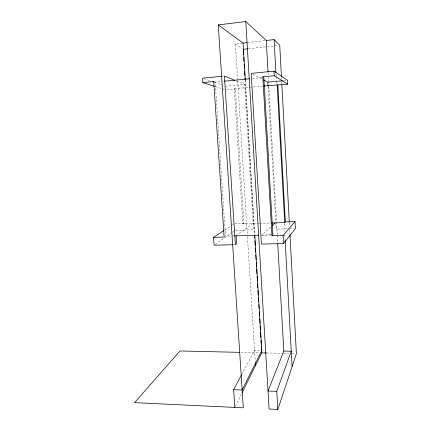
<?xml version="1.0" encoding="UTF-8"?>
<svg xmlns="http://www.w3.org/2000/svg" width="431" height="431" viewBox="0 0 431 431"><rect width="100%" height="100%" fill="white"/><g stroke="black" fill="none" stroke-linecap="round" stroke-linejoin="round"><path stroke-width="0.32" stroke-dasharray="2.15 1.62" d="M235.439 406.212L241.338 394.257M241.764 374.426L254.549 350.414L261.795 350.575M270.668 234.863L261.752 235.267L270.684 226.959M236.064 235.838L253.148 222.94M244.706 223.888L245.692 223.193M215.166 244.447L232.347 232.277M232.885 231.894L233.963 231.135M242.836 223.953L243.833 223.253L235.391 89.098L234.292 88.721L242.836 223.953L258.939 223.42M224.626 230.095L231.824 225.375M232.379 225.014L233.483 224.287M237.691 80.236L235.428 43.946L243.057 43.089M247.696 42.567L264.93 40.627M248.558 48.725L278.421 45.449M222.423 76.233L223.748 76.098M214.212 81.75L215.182 82.084L222.04 81.421M252.194 78.512L261.579 77.607L260.539 77.047M283.603 80.667L286.232 80.419M235.698 230.353L253.568 229.809L244.679 84.368L225.693 86.162L225.817 88.069M234.292 88.721L262.414 86.108M226.571 89.917L235.391 89.098M234.593 223.56L243.833 223.253M259.613 223.398L270.361 223.042M287.434 228.823L276.169 229.168L275.845 223.484M290.085 228.742L294.066 228.619M234.076 235.892L225.461 236.134L215.182 82.084M261.919 235.11L272.317 234.82M233.36 244.743L235.353 244.695M240.972 352.38L259.748 352.817M266.423 352.973L283.075 353.355M283.743 353.372L289.072 353.495M291.739 353.56L295.068 353.635M215.042 86.507L225.941 89.977M203.804 78.625L210.059 80.78M214.439 82.283L222.568 85.085M236.08 80.834L244.679 84.368M252.986 74.326L262.49 79.336M235.428 43.946L242.206 48.59M234.917 228.516L235.035 230.375M237.734 80.909L247.421 236.161M247.464 236.834L255.292 362.266M245.309 80.015L254.716 234.426M245.131 80.198L254.554 234.663M268.082 72.747L268.578 81.486M268.842 86.195L277.241 234.76M277.278 235.434L277.693 242.831M268.104 86.846L275.775 222.224M281.454 76.88L281.562 78.895M281.707 81.583L281.852 84.266M289.325 222.66L289.508 226.022M289.686 229.378L289.944 234.081M275.985 73.852L276.093 75.867M276.131 76.535L276.352 80.565M276.39 81.238L276.535 83.921M284.223 223.619L284.665 231.679M284.853 235.04L285.112 239.738"/><path stroke-width="0.65" d="M239.631 352.348L179.948 350.969L134.601 402.651L243.316 407.812L218.269 24.901L245.789 21.55L269.106 409.035L277.833 409.45L296.399 353.668L289.977 234.755M276.777 391.359L291.243 351.227L283.813 351.066L268.023 391.014L276.777 391.359L277.833 409.45M241.926 393.061L261.762 352.865L261.391 346.82M234.847 407.408L233.656 389.651L241.452 375.008M263.756 85.984L287.757 84.223L287.547 80.295L274.019 71.131L251.203 73.389L261.401 244.065L283.566 243.531L295.391 228.581L295.019 221.582L285.354 221.906L284.719 222.563L271.702 222.994M283.566 243.531L283.119 235.428L295.019 221.582M271.966 235.735L272.866 234.803L263.837 77.386L262.818 76.826L271.966 235.735L283.119 235.428M272.144 225.602L275.064 222.886M232.692 244.76L214.094 245.207L213.55 237.352L224.072 230.456M218.269 24.901L243.057 43.089L247.033 42.642M245.789 21.55L266.261 40.476L274.1 39.598L279.746 45.303L281.416 76.206M243.251 49.306L247.895 48.8M221.76 76.298L202.554 78.194L202.861 82.633L214.401 86.302M202.861 82.633L213.728 81.578L224.142 237.055L213.55 237.352M262.818 76.826L274.272 75.716L287.757 84.223M224.05 81.227L249.517 78.771M263.68 79.967L267.834 82.154L282.289 80.791M234.739 235.87L258.605 235.202M261.762 352.865L266.423 352.973M233.656 389.651L242.152 389.985L261.795 350.575L254.759 235.1M212.558 81.642L213.814 82.068M234.852 80.328L224.406 76.034L235.353 244.695L236.571 243.698L236.064 235.838M255.33 362.929L255.497 365.558M243.057 43.089L245.266 79.342M243.289 49.98L243.58 54.678M243.741 57.366L243.989 61.396M244.151 64.084L244.399 68.109M244.603 71.471L244.846 75.5M245.013 78.183L245.094 79.53M254.592 235.337L254.759 238.02M254.92 240.708L255.206 245.411M255.373 248.094L255.615 252.124M255.782 254.813L256.068 259.51M256.229 262.199L256.52 266.902M256.639 268.917L256.93 273.615M257.091 276.303L257.377 281.001M257.544 283.69L257.786 287.719M257.953 290.408L258.239 295.106M258.401 297.794L258.648 301.824M258.81 304.507L259.058 308.537M259.263 311.899L259.51 315.928M259.672 318.611L259.958 323.315M260.125 325.998L260.367 330.027M260.534 332.716L260.82 337.419M260.981 340.102L261.229 344.132M274.019 71.131L274.272 75.716M266.261 40.476L268.044 72.074M277.731 243.499L283.813 351.066M267.834 82.154L268.066 86.178M281.885 84.939L289.287 221.992M277.866 85.139L285.354 221.906M277.149 84.74L284.719 222.563M274.1 39.598L275.91 72.505M285.15 240.412L292.094 366.614"/></g></svg>
